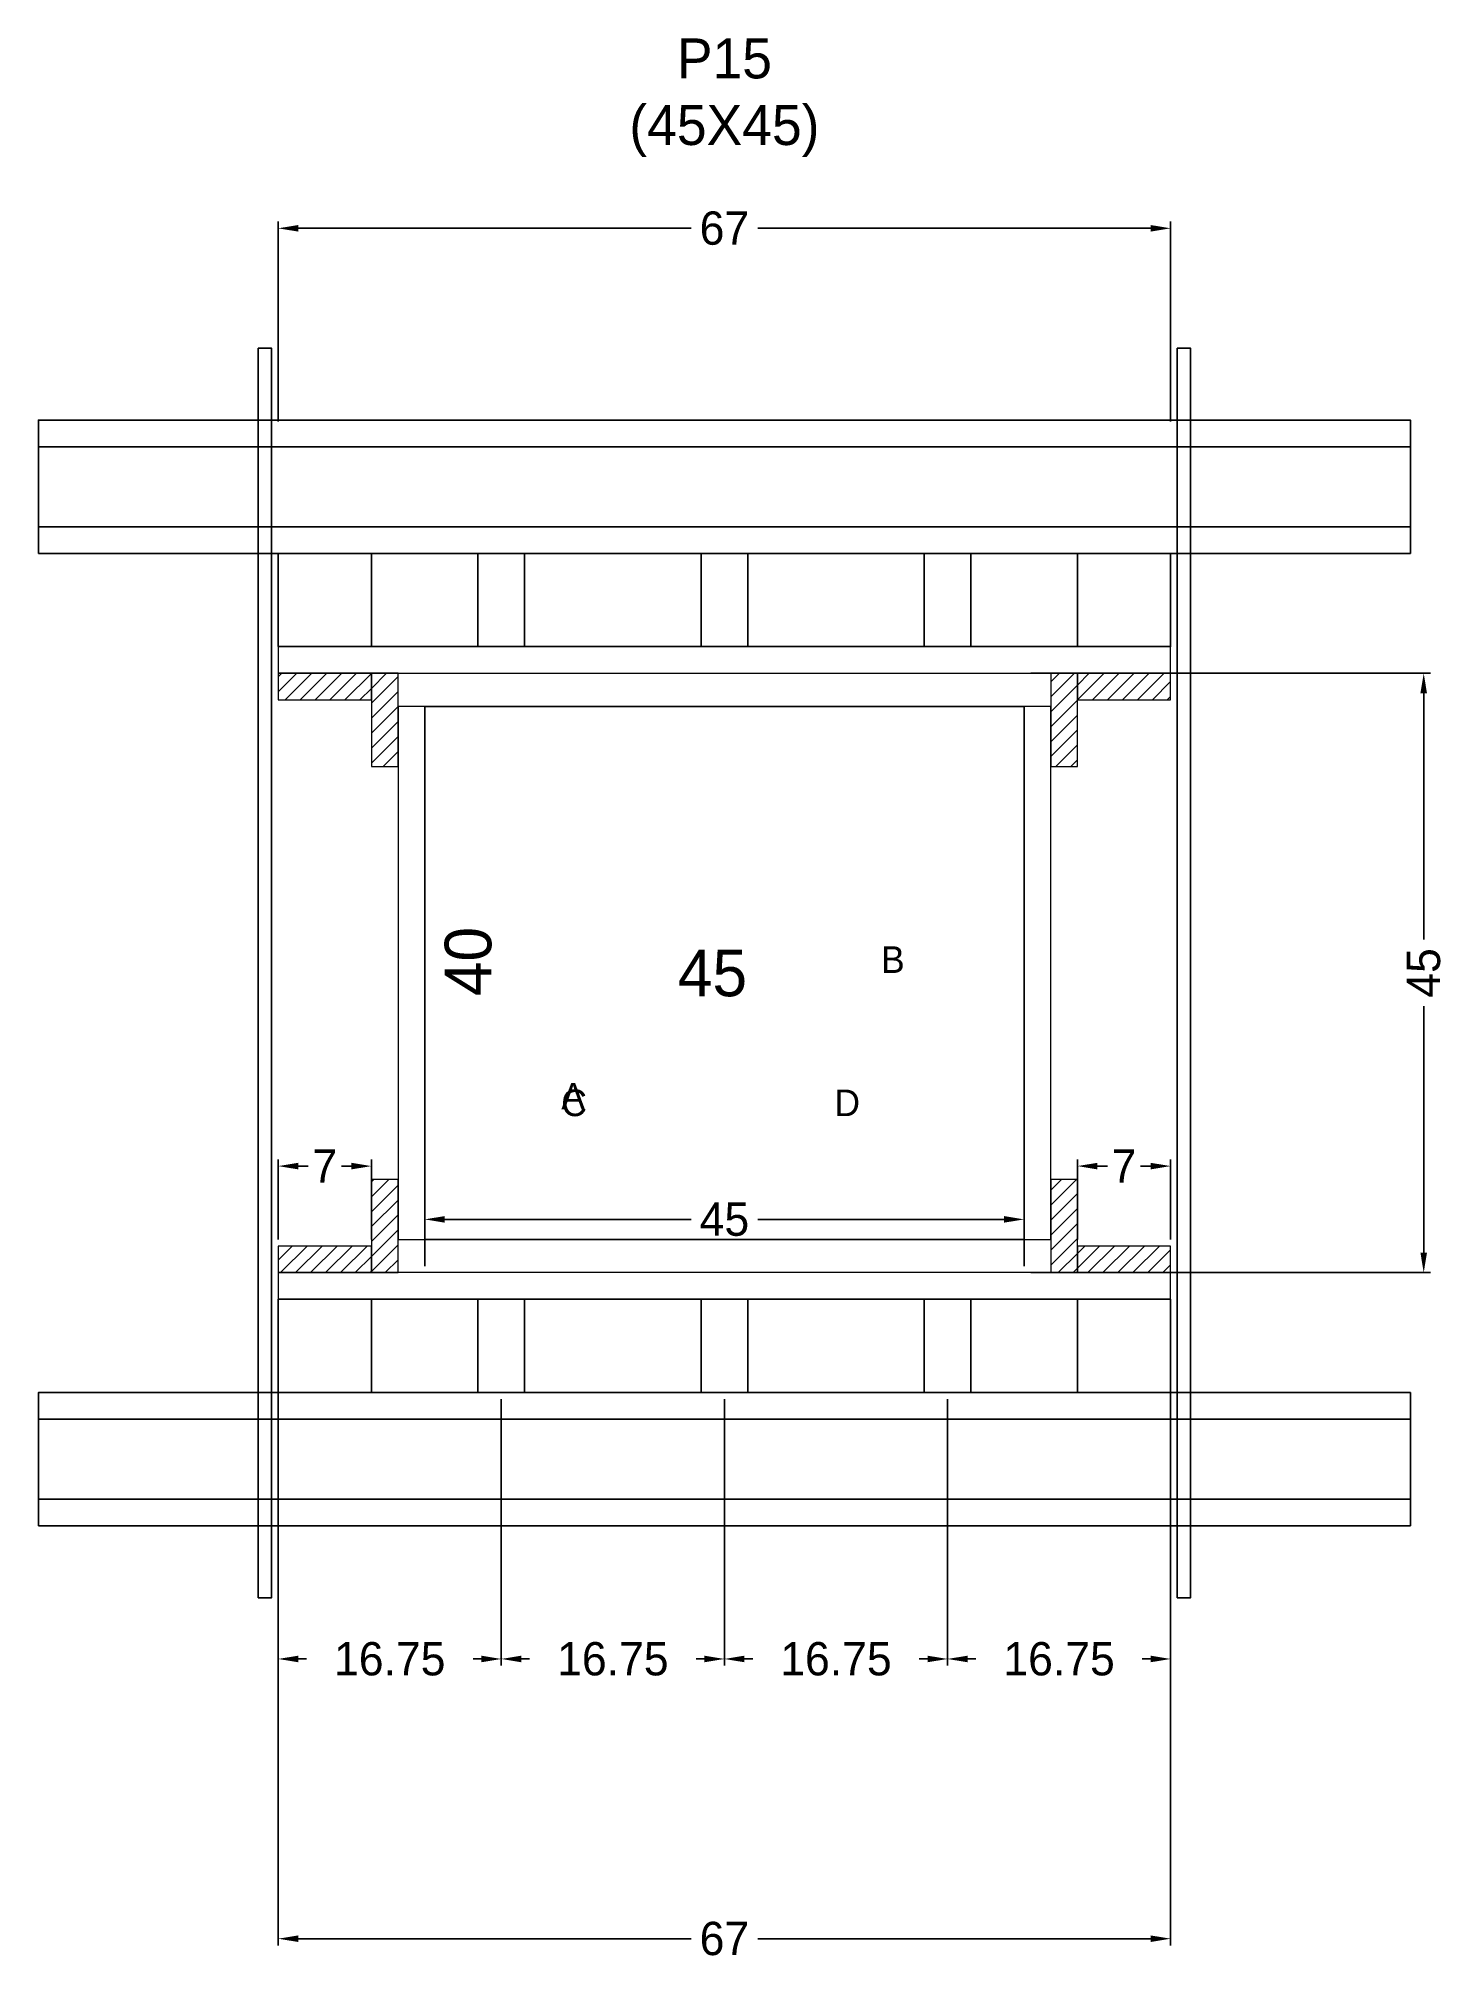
# Model space of a CAD drawing. Header units: centimetres. Extents: x -103 to 108, y -8 to 280.
import ezdxf

# ---------------------------------------------------------------- set-up
doc = ezdxf.new("R2010")
doc.units = ezdxf.units.CM
for name, color, linetype in [('CHAPA', 140, 'Continuous'), ('COTA', 241, 'Continuous'), ('Hachura', 251, 'Continuous'), ('Madeira', 30, 'Continuous'), ('NOMENCLATURA', 7, 'Continuous'), ('Painéis', 200, 'Continuous'), ('Perfil Metálico', 150, 'Continuous'), ('SARRAFO', 251, 'Continuous'), ('TEXTO_GERAL', 7, 'Continuous')]:
    doc.layers.add(name, color=color, linetype=linetype)
doc.dimstyles.new('cotax2', dxfattribs={"dimtxt": 2.5, "dimasz": 1.5, "dimexe": 0.5, "dimexo": 0.5, "dimgap": 0.5, "dimtad": 1, "dimcen": 2.5, "dimazin": 3, "dimtfac": 1, "dimtmove": 0, "dimatfit": 3})
pattern_1 = [(45, (0, 0), (-1.122532, 1.122532), [])]

# ---------------------------------------------------------------- blocks, each defined once
blk = doc.blocks.new('_CLOSEDFILLED')
at = {"color": 0, "linetype": 'BYBLOCK'}
blk.add_solid([(-1, 0.164), (0, 0), (-1, -0.164)], dxfattribs=at)
blk = doc.blocks.new('*D1')
for p, q in [((-67, 90), (-67, -6)), ((67, 90), (67, -6)), ((-64, -5), (-5, -5)), ((5, -5), (64, -5))]:
    blk.add_line(p, q)
at = {"layer": 'Defpoints'}
for p in [(-67, 91), (67, 91), (-67, -5)]:
    blk.add_point(p, dxfattribs=at)
at = {"layer": 'COTA', "xscale": 3, "yscale": 3, "rotation": 180}
blk.add_blockref('_CLOSEDFILLED', (-67, -5), dxfattribs=at)
at = {"layer": 'COTA', "xscale": 3, "yscale": 3}
blk.add_blockref('_CLOSEDFILLED', (67, -5), dxfattribs=at)
at = {"layer": 'COTA', "insert": (0, -5), "char_height": 5, "attachment_point": 5}
blk.add_mtext('67', dxfattribs=at)
blk = doc.blocks.new('*D2')
for p, q in [((-67, 76), (-67, 36)), ((-33.5, 76), (-33.5, 36)), ((-64, 37), (-62.75, 37)), ((-37.75, 37), (-36.5, 37))]:
    blk.add_line(p, q)
at = {"layer": 'Defpoints'}
for p in [(-67, 77), (-33.5, 77), (-67, 37)]:
    blk.add_point(p, dxfattribs=at)
at = {"layer": 'COTA', "xscale": 3, "yscale": 3, "rotation": 180}
blk.add_blockref('_CLOSEDFILLED', (-67, 37), dxfattribs=at)
at = {"layer": 'COTA', "xscale": 3, "yscale": 3}
blk.add_blockref('_CLOSEDFILLED', (-33.5, 37), dxfattribs=at)
at = {"layer": 'COTA', "insert": (-50.25, 37), "char_height": 5, "attachment_point": 5}
blk.add_mtext('16.75', dxfattribs=at)
blk = doc.blocks.new('*D3')
for p, q in [((-33.5, 76), (-33.5, 36)), ((0, 76), (0, 36)), ((-30.5, 37), (-29.25, 37)), ((-4.25, 37), (-3, 37))]:
    blk.add_line(p, q)
at = {"layer": 'Defpoints'}
for p in [(-33.5, 77), (0, 77), (-33.5, 37)]:
    blk.add_point(p, dxfattribs=at)
at = {"layer": 'COTA', "xscale": 3, "yscale": 3, "rotation": 180}
blk.add_blockref('_CLOSEDFILLED', (-33.5, 37), dxfattribs=at)
at = {"layer": 'COTA', "xscale": 3, "yscale": 3}
blk.add_blockref('_CLOSEDFILLED', (0, 37), dxfattribs=at)
at = {"layer": 'COTA', "insert": (-16.75, 37), "char_height": 5, "attachment_point": 5}
blk.add_mtext('16.75', dxfattribs=at)
blk = doc.blocks.new('*D4')
for p, q in [((0, 76), (0, 36)), ((33.5, 76), (33.5, 36)), ((3, 37), (4.25, 37)), ((29.25, 37), (30.5, 37))]:
    blk.add_line(p, q)
at = {"layer": 'Defpoints'}
for p in [(0, 77), (33.5, 77), (0, 37)]:
    blk.add_point(p, dxfattribs=at)
at = {"layer": 'COTA', "xscale": 3, "yscale": 3, "rotation": 180}
blk.add_blockref('_CLOSEDFILLED', (0, 37), dxfattribs=at)
at = {"layer": 'COTA', "xscale": 3, "yscale": 3}
blk.add_blockref('_CLOSEDFILLED', (33.5, 37), dxfattribs=at)
at = {"layer": 'COTA', "insert": (16.75, 37), "char_height": 5, "attachment_point": 5}
blk.add_mtext('16.75', dxfattribs=at)
blk = doc.blocks.new('*D5')
for p, q in [((33.5, 76), (33.5, 36)), ((67, 76), (67, 36)), ((36.5, 37), (37.75, 37)), ((62.75, 37), (64, 37))]:
    blk.add_line(p, q)
at = {"layer": 'Defpoints'}
for p in [(33.5, 77), (67, 77), (33.5, 37)]:
    blk.add_point(p, dxfattribs=at)
at = {"layer": 'COTA', "xscale": 3, "yscale": 3, "rotation": 180}
blk.add_blockref('_CLOSEDFILLED', (33.5, 37), dxfattribs=at)
at = {"layer": 'COTA', "xscale": 3, "yscale": 3}
blk.add_blockref('_CLOSEDFILLED', (67, 37), dxfattribs=at)
at = {"layer": 'COTA', "insert": (50.25, 37), "char_height": 5, "attachment_point": 5}
blk.add_mtext('16.75', dxfattribs=at)
blk = doc.blocks.new('*D6')
for p, q in [((-45, 96), (-45, 104)), ((45, 96), (45, 104)), ((-42, 103), (-5, 103)), ((5, 103), (42, 103))]:
    blk.add_line(p, q)
at = {"layer": 'Defpoints'}
for p in [(-45, 103), (-45, 95), (45, 95)]:
    blk.add_point(p, dxfattribs=at)
at = {"layer": 'COTA', "xscale": 3, "yscale": 3, "rotation": 180}
blk.add_blockref('_CLOSEDFILLED', (-45, 103), dxfattribs=at)
at = {"layer": 'COTA', "xscale": 3, "yscale": 3}
blk.add_blockref('_CLOSEDFILLED', (45, 103), dxfattribs=at)
at = {"layer": 'COTA', "insert": (0, 103), "char_height": 5, "attachment_point": 5}
blk.add_mtext('45', dxfattribs=at)
blk = doc.blocks.new('*D7')
for p, q in [((46, 185), (106, 185)), ((105, 145), (105, 182)), ((105, 98), (105, 135)), ((46, 95), (106, 95))]:
    blk.add_line(p, q)
at = {"layer": 'Defpoints'}
for p in [(45, 185), (45, 95), (105, 95)]:
    blk.add_point(p, dxfattribs=at)
at = {"layer": 'COTA', "xscale": 3, "yscale": 3}
for p, rotation in [((105, 185), 90), ((105, 95), -90.00000000000001)]:
    blk.add_blockref('_CLOSEDFILLED', p, dxfattribs=dict(at, rotation=rotation))
at = {"layer": 'COTA', "insert": (105, 140), "char_height": 5, "attachment_point": 5, "rotation": 90}
blk.add_mtext('45', dxfattribs=at)
blk = doc.blocks.new('*D8')
for p, q in [((-67, 100), (-67, 112)), ((-64, 111), (-62.5, 111)), ((-57.5, 111), (-56, 111)), ((-53, 100), (-53, 112))]:
    blk.add_line(p, q)
at = {"layer": 'Defpoints'}
for p in [(-67, 111), (-67, 99), (-53, 99)]:
    blk.add_point(p, dxfattribs=at)
at = {"layer": 'COTA', "xscale": 3, "yscale": 3, "rotation": 180}
blk.add_blockref('_CLOSEDFILLED', (-67, 111), dxfattribs=at)
at = {"layer": 'COTA', "xscale": 3, "yscale": 3}
blk.add_blockref('_CLOSEDFILLED', (-53, 111), dxfattribs=at)
at = {"layer": 'COTA', "insert": (-60, 111), "char_height": 5, "attachment_point": 5}
blk.add_mtext('7', dxfattribs=at)
blk = doc.blocks.new('*D9')
for p, q in [((53, 100), (53, 112)), ((56, 111), (57.5, 111)), ((62.5, 111), (64, 111)), ((67, 100), (67, 112))]:
    blk.add_line(p, q)
at = {"layer": 'Defpoints'}
for p in [(53, 111), (53, 99), (67, 99)]:
    blk.add_point(p, dxfattribs=at)
at = {"layer": 'COTA', "xscale": 3, "yscale": 3, "rotation": 180}
blk.add_blockref('_CLOSEDFILLED', (53, 111), dxfattribs=at)
at = {"layer": 'COTA', "xscale": 3, "yscale": 3}
blk.add_blockref('_CLOSEDFILLED', (67, 111), dxfattribs=at)
at = {"layer": 'COTA', "insert": (60, 111), "char_height": 5, "attachment_point": 5}
blk.add_mtext('7', dxfattribs=at)
blk = doc.blocks.new('*D10')
for p, q in [((-67, 222.8), (-67, 252.8)), ((-64, 251.8), (-5, 251.8)), ((5, 251.8), (64, 251.8)), ((67, 222.8), (67, 252.8))]:
    blk.add_line(p, q)
at = {"layer": 'Defpoints'}
for p in [(-67, 251.8), (-67, 221.8), (67, 221.8)]:
    blk.add_point(p, dxfattribs=at)
at = {"layer": 'COTA', "xscale": 3, "yscale": 3, "rotation": 180}
blk.add_blockref('_CLOSEDFILLED', (-67, 251.8), dxfattribs=at)
at = {"layer": 'COTA', "xscale": 3, "yscale": 3}
blk.add_blockref('_CLOSEDFILLED', (67, 251.8), dxfattribs=at)
at = {"layer": 'COTA', "insert": (0, 251.8), "char_height": 5, "attachment_point": 5}
blk.add_mtext('67', dxfattribs=at)

msp = doc.modelspace()

# ---------------------------------------------------------------- hatches: boundary and pattern name
at = {"layer": 'Hachura'}
h = msp.add_hatch(dxfattribs=at)
h.set_pattern_fill('ANSI31')
h.set_pattern_definition(pattern_1)
h.paths.add_polyline_path([(-67, 181), (-53, 181), (-53, 185), (-67, 185)])
h = msp.add_hatch(dxfattribs=at)
h.set_pattern_fill('ANSI31')
h.set_pattern_definition(pattern_1)
h.paths.add_polyline_path([(-53, 171), (-49, 171), (-49, 185), (-53, 185)])
h = msp.add_hatch(dxfattribs=at)
h.set_pattern_fill('ANSI31')
h.set_pattern_definition(pattern_1)
h.paths.add_polyline_path([(49, 171), (53, 171), (53, 185), (49, 185)])
h = msp.add_hatch(dxfattribs=at)
h.set_pattern_fill('ANSI31')
h.set_pattern_definition(pattern_1)
h.paths.add_polyline_path([(53, 181), (67, 181), (67, 185), (53, 185)])
h = msp.add_hatch(dxfattribs=at)
h.set_pattern_fill('ANSI31')
h.set_pattern_definition(pattern_1)
h.paths.add_polyline_path([(-53, 95), (-49, 95), (-49, 109), (-53, 109)])
h = msp.add_hatch(dxfattribs=at)
h.set_pattern_fill('ANSI31')
h.set_pattern_definition(pattern_1)
h.paths.add_polyline_path([(49, 95), (53, 95), (53, 109), (49, 109)])
h = msp.add_hatch(dxfattribs=at)
h.set_pattern_fill('ANSI31')
h.set_pattern_definition(pattern_1)
h.paths.add_polyline_path([(-67, 95), (-53, 95), (-53, 99), (-67, 99)])
h = msp.add_hatch(dxfattribs=at)
h.set_pattern_fill('ANSI31')
h.set_pattern_definition(pattern_1)
h.paths.add_polyline_path([(53, 95), (67, 95), (67, 99), (53, 99)])

# ---------------------------------------------------------------- linework, layer by layer
at = {"layer": 'CHAPA', "lineweight": 18}
for points in [[(-67, 185), (67, 185), (67, 189), (-67, 189)], [(-67, 185), (67, 185), (67, 189), (-67, 189)], [(-49, 100), (-45, 100), (-45, 180), (-49, 180)], [(-49, 100), (-45, 100), (-45, 180), (-49, 180)], [(45, 100), (49, 100), (49, 180), (45, 180)], [(45, 100), (49, 100), (49, 180), (45, 180)], [(-67, 91), (67, 91), (67, 95), (-67, 95)], [(-67, 91), (67, 91), (67, 95), (-67, 95)]]:
    msp.add_lwpolyline(points, close=True, dxfattribs=at)
at = {"layer": 'Hachura'}
for points in [[(-70, 46.2), (-68, 46.2), (-68, 233.8), (-70, 233.8)], [(68, 46.2), (70, 46.2), (70, 233.8), (68, 233.8)]]:
    msp.add_lwpolyline(points, close=True, dxfattribs=at)
at = {"layer": 'Madeira', "color": 126}
for points in [[(-67, 189), (67, 189), (67, 203), (-67, 203)], [(-67, 189), (-53, 189), (-53, 203), (-67, 203)], [(-37, 189), (-30, 189), (-30, 203), (-37, 203)], [(-3.5, 189), (3.5, 189), (3.5, 203), (-3.5, 203)], [(30, 189), (37, 189), (37, 203), (30, 203)], [(53, 189), (67, 189), (67, 203), (53, 203)], [(-67, 77), (67, 77), (67, 91), (-67, 91)], [(-67, 77), (-53, 77), (-53, 91), (-67, 91)], [(-37, 77), (-30, 77), (-30, 91), (-37, 91)], [(-3.5, 77), (3.5, 77), (3.5, 91), (-3.5, 91)], [(30, 77), (37, 77), (37, 91), (30, 91)], [(53, 77), (67, 77), (67, 91), (53, 91)]]:
    msp.add_lwpolyline(points, close=True, dxfattribs=at)
at = {"layer": 'Painéis'}
msp.add_lwpolyline([(-45, 100), (45, 100), (45, 180), (-45, 180)], close=True, dxfattribs=at)
at = {"layer": 'Perfil Metálico', "color": 224}
for points in [[(-103, 203), (103, 203), (103, 223), (-103, 223)], [(-103, 207), (103, 207), (103, 219), (-103, 219)], [(-103, 57), (103, 57), (103, 77), (-103, 77)], [(-103, 61), (103, 61), (103, 73), (-103, 73)]]:
    msp.add_lwpolyline(points, close=True, dxfattribs=at)
at = {"layer": 'SARRAFO', "color": 251, "lineweight": 13}
for points in [[(-67, 181), (-53, 181), (-53, 185), (-67, 185)], [(-53, 171), (-49, 171), (-49, 185), (-53, 185)], [(49, 171), (53, 171), (53, 185), (49, 185)], [(53, 181), (67, 181), (67, 185), (53, 185)], [(-53, 95), (-49, 95), (-49, 109), (-53, 109)], [(49, 95), (53, 95), (53, 109), (49, 109)], [(-67, 95), (-53, 95), (-53, 99), (-67, 99)], [(53, 95), (67, 95), (67, 99), (53, 99)]]:
    msp.add_lwpolyline(points, close=True, dxfattribs=at)

# ---------------------------------------------------------------- texts
at = {"layer": 'COTA'}
msp.add_text('40', height=7, rotation=90, dxfattribs=at).set_placement((-35, 136.5))
msp.add_text('45', height=7, dxfattribs=at).set_placement((-7, 136.5))
at = {"layer": 'NOMENCLATURA', "insert": (0, 262.5), "char_height": 6, "attachment_point": 8}
msp.add_mtext('P15\\P(45X45)', dxfattribs=at)
at = {"layer": 'TEXTO_GERAL'}
for s, p in [('B', (23.5, 140)), ('A', (-24.5, 119.5)), ('C', (-24.5, 118.5)), ('D', (16.5, 118.5))]:
    msp.add_text(s, height=4, dxfattribs=at).set_placement(p)

# ---------------------------------------------------------------- dimensions: what is measured, and where the dimension line sits
at = {"layer": 'COTA'}
for base, p1, p2, picture, middle in [((-67, 251.8), (-67, 221.8), (67, 221.8), '*D10', (0, 251.8)), ((-67, 111), (-67, 99), (-53, 99), '*D8', (-60, 111)), ((53, 111), (53, 99), (67, 99), '*D9', (60, 111)), ((-45, 103), (-45, 95), (45, 95), '*D6', (0, 103)), ((-67, -5), (-67, 91), (67, 91), '*D1', (0, -5))]:
    dim = msp.add_linear_dim(base=base, p1=p1, p2=p2, dimstyle='cotax2', dxfattribs=at)
    dim.commit()
    dim.dimension.update_dxf_attribs({"geometry": picture, "text_midpoint": middle})
dim = msp.add_linear_dim(base=(105, 95), p1=(45, 95), p2=(45, 185), angle=90, dimstyle='cotax2', dxfattribs=at)
dim.commit()
dim.dimension.update_dxf_attribs({"geometry": '*D7', "text_midpoint": (105, 140)})
for base, p1, p2, picture, middle in [((-67, 37), (-67, 77), (-33.5, 77), '*D2', (-50.25, 37)), ((-33.5, 37), (-33.5, 77), (0, 77), '*D3', (-16.75, 37)), ((0, 37), (0, 77), (33.5, 77), '*D4', (16.75, 37)), ((33.5, 37), (33.5, 77), (67, 77), '*D5', (50.25, 37))]:
    dim = msp.add_linear_dim(base=base, p1=p1, p2=p2, text='16.75', dimstyle='cotax2', dxfattribs=at)
    dim.commit()
    dim.dimension.update_dxf_attribs({"geometry": picture, "text_midpoint": middle})

doc.saveas('drawing.dxf')
